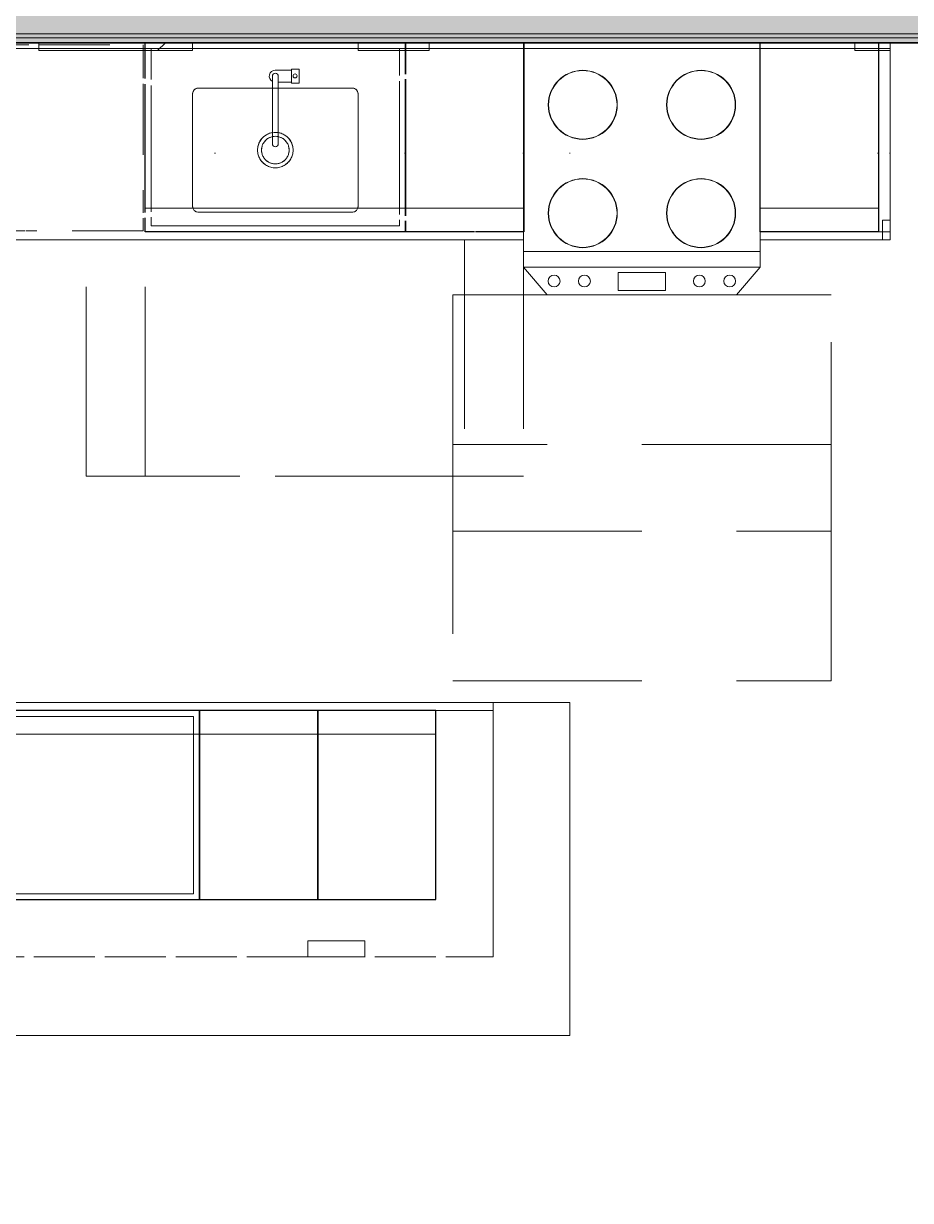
# Model space of a CAD drawing. Header units: inches. Extents: x 6 to 8416, y -388 to 6104.
# Drawn here: x 7503.2 to 7615.7, y 114.5 to 263.9 of the extents above; entities that cross this region are included whole.
import ezdxf

# ---------------------------------------------------------------- set-up
doc = ezdxf.new("R2010")
doc.units = ezdxf.units.IN
doc.header["$MEASUREMENT"] = 0
for name, pattern in [('Dash 1_16_', [48, 24, -24]), ('Dot 1_16_', [24, 0, -24]), ('Hidden 1_16_', [36, 24, -12]), ('Hidden 1_8_', [9, 6, -3]), ('Hidden 3_16_', [13.5, 9, -4.5])]:
    doc.linetypes.add(name, pattern=pattern)
for name, color, linetype, lineweight in [('A-GENM', 13, 'Continuous', 18), ('A-ROOM', 32, 'Continuous', 13), ('A-WALL', 113, 'Continuous', 25), ('A-WALL-PATT', 111, 'Continuous', 35), ('I-WALL', 2, 'Continuous', 25), ('P-SANR-FIXT', 6, 'Continuous', 18), ('Q-CASE', 31, 'Continuous', 18), ('Q-SPCQ', 91, 'Continuous', 18), ('Q-SPCQ-HDLN', 91, 'Hidden 3_16_', 9)]:
    doc.layers.add(name, color=color, linetype=linetype, lineweight=lineweight)

# ---------------------------------------------------------------- blocks, each defined once
blk = doc.blocks.new('GM KT - Type B_S1 - AM - Non-Recessed at Pantry - 30_-2657091-LEVEL 3 - PLAN Copy 1 Copy 1')
at = {"layer": 'A-GENM', "lineweight": 9}
for p, q in [((-120, 0), (-108, 0)), ((-108, -0.75), (-120, -0.75)), ((-120, -0.75), (-108, -0.75)), ((-108, 0), (-88.5, 0)), ((-88.5, -0.75), (-108, -0.75)), ((-108, -0.75), (-88.5, -0.75)), ((-88.5, 0), (-67.5, 0)), ((-67.5, -0.75), (-88.5, -0.75)), ((-88.5, -0.75), (-67.5, -0.75)), ((-67.5, 0), (-58.5, 0)), ((-58.5, -0.75), (-67.5, -0.75)), ((-67.5, -0.75), (-58.5, -0.75)), ((-58.5, 0), (-46.5, 0)), ((-4.5, -0.75), (-58.5, -0.75)), ((-58.5, -0.75), (-4.5, -0.75)), ((-46.5, -0.75), (-46.5, 0)), ((-46.5, 0), (-46.5, -0.75)), ((-46.5, -25), (-46.5, -0.75)), ((-46.5, -0.75), (-46.5, -25)), ((-16.5, 0), (-16.5, -0.75)), ((-16.5, 0), (-4.5, 0)), ((-16.5, -0.75), (-16.5, 0)), ((-16.5, -0.75), (-16.5, -25)), ((-16.5, -25), (-16.5, -0.75)), ((-4.5, 0), (0, 0)), ((0, -0.75), (-4.5, -0.75)), ((-4.5, -0.75), (0, -0.75)), ((0, -0.75), (0, 0)), ((0, 0), (0, -0.75)), ((0, -0.75), (0, 0)), ((0, 0), (0, -0.75)), ((0, -1), (0, -0.75)), ((0, -0.75), (0, -1)), ((0, -22.5), (0, -1)), ((0, -1), (0, -22.5)), ((-87.75, -5.75), (-78.38, -5.75)), ((-78.38, -5.75), (-87.75, -5.75)), ((-78.38, -5.75), (-77.69, -5.75)), ((-77.69, -5.75), (-78.38, -5.75)), ((-77.62, -5.75), (-68.25, -5.75)), ((-68.25, -5.75), (-77.62, -5.75)), ((-88.5, -20.75), (-88.5, -6.5)), ((-88.5, -6.5), (-88.5, -20.75)), ((-67.5, -6.5), (-67.5, -20.75)), ((-67.5, -20.75), (-67.5, -6.5)), ((-68.25, -21.5), (-87.75, -21.5)), ((-87.75, -21.5), (-68.25, -21.5)), ((0, -25), (0, -22.5)), ((0, -22.5), (0, -25)), ((-120, -25), (-46.5, -25)), ((-46.5, -25), (-120, -25)), ((-16.5, -25), (-1, -25)), ((-1, -25), (-16.5, -25)), ((-1, -25), (0, -25)), ((0, -25), (-1, -25))]:
    blk.add_line(p, q, dxfattribs=at)
for centre, start, end in [((-87.75, -6.5), 90, 180), ((-87.75, -6.5), 135, 150), ((-87.75, -6.5), 120, 135), ((-87.75, -6.5), 105, 120), ((-87.75, -6.5), 90, 105), ((-68.25, -6.5), 360, 90), ((-68.25, -6.5), 75, 90), ((-68.25, -6.5), 60, 75), ((-68.25, -6.5), 45, 60), ((-68.25, -6.5), 30, 45), ((-87.75, -6.5), 165, 180), ((-87.75, -6.5), 150, 165), ((-68.25, -6.5), 15, 30), ((-68.25, -6.5), 360, 15), ((-87.75, -20.75), 180, 270), ((-87.75, -20.75), 180, 195), ((-68.25, -20.75), 270, 360), ((-68.25, -20.75), 345, 360), ((-87.75, -20.75), 195, 210), ((-87.75, -20.75), 210, 225), ((-87.75, -20.75), 225, 240), ((-87.75, -20.75), 240, 255), ((-87.75, -20.75), 255, 270), ((-68.25, -20.75), 270, 285), ((-68.25, -20.75), 285, 300), ((-68.25, -20.75), 300, 315), ((-68.25, -20.75), 315, 330), ((-68.25, -20.75), 330, 345)]:
    blk.add_arc(centre, 0.75, start, end, dxfattribs=at)
blk = doc.blocks.new('CW - LW - Filler - Toe Kick - AM - 1 1_2_ W x 24_ D x H-2223889-LEVEL 3 - PLAN Copy 1 Copy 1')
at = {"layer": 'Q-CASE', "lineweight": 9}
for p, q in [((18.24, 0), (18.24, -0.75)), ((18.24, -0.75), (18.24, 0)), ((18.24, 0), (19.74, 0)), ((19.74, 0), (18.24, 0)), ((18.24, 0), (19.74, 0)), ((18.24, -0.75), (18.24, -1)), ((18.24, -1), (18.24, -0.75)), ((18.24, -1), (18.24, -24)), ((18.24, -24), (18.24, -1)), ((19.74, 0), (19.74, -0.75)), ((19.74, -0.75), (19.74, 0)), ((19.74, 0), (19.74, -0.75)), ((19.74, -0.75), (19.74, -1)), ((19.74, -1), (19.74, -0.75)), ((19.74, -0.75), (19.74, -1)), ((19.74, -1), (19.74, -22.5)), ((19.74, -22.5), (19.74, -1)), ((19.74, -1), (19.74, -22.5)), ((19.74, -22.5), (19.74, -24)), ((19.74, -24), (19.74, -22.5)), ((19.74, -22.5), (19.74, -24)), ((18.24, -24), (18.74, -24)), ((18.74, -24), (18.24, -24)), ((18.24, -24), (18.74, -24)), ((18.24, -24), (18.74, -24)), ((18.74, -24), (19.74, -24)), ((19.74, -24), (18.74, -24)), ((18.74, -24), (19.74, -24)), ((18.74, -24), (19.74, -24))]:
    blk.add_line(p, q, dxfattribs=at)
blk = doc.blocks.new('CW - UP - Double Doors - AM - 30_ W x 14_ D x H-2223684-LEVEL 3 - PLAN Copy 1 Copy 1')
at = {"layer": 'Q-CASE', "linetype": 'Dot 1_16_', "lineweight": 9}
for p, q in [((-11.26, 0), (18.74, 0)), ((18.74, -14), (-11.26, -14))]:
    blk.add_line(p, q, dxfattribs=at)
blk = doc.blocks.new('CW - UP - Filler - AM - 1 1_2_ W x 14_ D x H-2223777-LEVEL 3 - PLAN Copy 1 Copy 1')
at = {"layer": 'Q-CASE', "linetype": 'Dot 1_16_', "lineweight": 9}
for p, q in [((17.49, 0), (18.99, 0)), ((18.99, 0), (18.99, -14)), ((18.99, -14), (17.49, -14))]:
    blk.add_line(p, q, dxfattribs=at)
blk = doc.blocks.new('z Nested-Range - z Nested-Range-17858699-LEVEL 3 - PLAN Copy 1 Copy 1')
at = {"layer": 'Q-SPCQ'}
for p, q in [((-12, 32), (-15, 28.5)), ((-15, 28.5), (-12, 32)), ((12, 32), (-12, 32)), ((15, 28.5), (12, 32)), ((12, 32), (15, 28.5)), ((-15, 28.5), (15, 28.5)), ((15, 28.5), (-15, 28.5)), ((-15, 28.5), (-15, 0.75)), ((15, 28.5), (-15, 28.5)), ((-15, 28.5), (15, 28.5)), ((-15, 25), (-15, 28.5)), ((15, 0.75), (15, 28.5)), ((15, 28.5), (15, 25)), ((-15, 26.5), (-15, 25)), ((15, 26.5), (-15, 26.5)), ((-15, 26.5), (15, 26.5)), ((-15, 25), (-15, 26.5)), ((15, 25), (15, 26.5)), ((15, 26.5), (15, 25)), ((-15, 24), (-15, 25)), ((-15, 25), (-15, 24)), ((-15, 24), (-15, 25)), ((-15, 0.75), (-15, 24)), ((-15, 24), (-15, 0.75)), ((-15, 21), (-15, 24)), ((15, 25), (15, 24)), ((15, 24), (15, 25)), ((15, 25), (15, 24)), ((15, 24), (15, 0.75)), ((15, 0.75), (15, 24)), ((15, 24), (15, 21)), ((-15, 0.75), (-15, 21)), ((15, 21), (15, 0.75)), ((-15, 0.75), (-15, 0)), ((-15, 0), (-15, 0.75)), ((-15, 0.75), (-15, 0)), ((-15, 0), (-15, 0.75)), ((15, 0), (-15, 0)), ((-15, 0), (15, 0)), ((15, 0), (-15, 0)), ((15, 0), (15, 0.75)), ((15, 0.75), (15, 0)), ((15, 0), (15, 0.75)), ((15, 0.75), (15, 0))]:
    blk.add_line(p, q, dxfattribs=at)
at = {"layer": 'Q-SPCQ', "lineweight": 9}
for p, q in [((-3, 29.14), (-3, 31.43)), ((-3, 31.43), (3, 31.43)), ((3, 31.43), (3, 29.14)), ((3, 29.14), (-3, 29.14))]:
    blk.add_line(p, q, dxfattribs=at)
for centre in [(-11.14, 30.25), (-7.29, 30.25), (7.29, 30.25), (11.14, 30.25)]:
    blk.add_circle(centre, 0.75, dxfattribs=at)
for centre, radius, start, end in [((-7.5, 21.63), 4.38, 0, 180), ((-7.5, 21.63), 4.37, 0, 180), ((-7.5, 21.63), 4.34, 0, 180), ((-7.5, 21.63), 4.34, 0, 180), ((7.5, 21.63), 4.38, 0, 180), ((7.5, 21.63), 4.37, 0, 180), ((7.5, 21.63), 4.34, 0, 180), ((7.5, 21.63), 4.34, 0, 180), ((-7.5, 21.63), 4.38, 180, 360), ((-7.5, 21.63), 4.37, 180, 0), ((-7.5, 21.63), 4.34, 180, 360), ((-7.5, 21.63), 4.34, 180, 360), ((7.5, 21.63), 4.38, 180, 360), ((7.5, 21.63), 4.37, 180, 0), ((7.5, 21.63), 4.34, 180, 360), ((7.5, 21.63), 4.34, 180, 360), ((-7.5, 7.88), 4.38, 0, 180), ((-7.5, 7.88), 4.37, 0, 180), ((-7.5, 7.88), 4.34, 0, 180), ((-7.5, 7.88), 4.34, 0, 180), ((7.5, 7.88), 4.38, 0, 180), ((7.5, 7.88), 4.37, 0, 180), ((7.5, 7.88), 4.34, 0, 180), ((7.5, 7.88), 4.34, 0, 180), ((-7.5, 7.88), 4.38, 180, 360), ((-7.5, 7.88), 4.37, 180, 0), ((-7.5, 7.88), 4.34, 180, 360), ((-7.5, 7.88), 4.34, 180, 360), ((7.5, 7.88), 4.38, 180, 360), ((7.5, 7.88), 4.37, 180, 0), ((7.5, 7.88), 4.34, 180, 360), ((7.5, 7.88), 4.34, 180, 360)]:
    blk.add_arc(centre, radius, start, end, dxfattribs=at)
blk = doc.blocks.new('z Nested-Clearance-Rectangle-AM - Clearance-2223516-LEVEL 3 - PLAN Copy 1 Copy 1')
at = {"layer": 'A-GENM', "linetype": 'Hidden 1_16_', "lineweight": 9}
for p, q in [((15, 48), (-15, 48)), ((-15, 48), (-15, 0)), ((15, 0), (15, 48)), ((-15, 0), (15, 0))]:
    blk.add_line(p, q, dxfattribs=at)
blk = doc.blocks.new('CW - LW - Single Door _ Drawer - AM - 15_ W x 24_ D x H - 6_ Top Drawer-2223926-LEVEL 3 - PLAN Copy 1 Copy 1')
at = {"layer": 'Q-CASE', "lineweight": 9}
for p, q in [((3.74, 0), (3.74, -0.75)), ((3.74, -0.75), (3.74, 0)), ((3.74, 0), (15.74, 0)), ((15.74, 0), (3.74, 0)), ((15.74, 0), (18.74, 0)), ((18.74, 0), (15.74, 0)), ((18.74, 0), (18.74, -0.75)), ((18.74, -0.75), (18.74, 0)), ((3.74, 0), (3.74, -0.75)), ((3.74, -0.75), (3.74, 0)), ((3.74, 0), (15.74, 0)), ((15.74, 0), (3.74, 0)), ((3.74, -0.75), (3.74, -21)), ((3.74, -21), (3.74, -0.75)), ((3.74, -0.75), (3.74, -24)), ((3.74, -24), (3.74, -0.75)), ((15.74, 0), (18.74, 0)), ((18.74, 0), (15.74, 0)), ((18.74, 0), (18.74, -0.75)), ((18.74, -0.75), (18.74, 0)), ((18.74, -0.75), (18.74, -1)), ((18.74, -1), (18.74, -0.75)), ((18.74, -0.75), (18.74, -1)), ((18.74, -1), (18.74, -0.75)), ((18.74, -1), (18.74, -21)), ((18.74, -21), (18.74, -1)), ((18.74, -1), (18.74, -24)), ((18.74, -24), (18.74, -1)), ((18.74, -21), (3.74, -21)), ((18.74, -21), (3.74, -21)), ((18.74, -24), (3.74, -24)), ((18.74, -24), (3.74, -24)), ((3.74, -24), (18.74, -24))]:
    blk.add_line(p, q, dxfattribs=at)
at = {"layer": 'Q-CASE', "lineweight": 25}
for p, q in [((3.74, -0.75), (3.74, 0)), ((3.74, 0), (15.74, 0)), ((3.74, -24), (3.74, -0.75)), ((15.74, 0), (18.74, 0)), ((18.74, 0), (18.74, -0.75)), ((18.74, -0.75), (18.74, -1)), ((18.74, -1), (18.74, -24)), ((18.74, -24), (3.74, -24))]:
    blk.add_line(p, q, dxfattribs=at)
blk = doc.blocks.new('CW - LW - 4 Drawers - AM - 15_ W x 24_ D x H - 6_ Top Drawer-2223893-LEVEL 3 - PLAN Copy 1 Copy 1')
at = {"layer": 'Q-CASE', "lineweight": 9}
for p, q in [((-21.76, 0), (-21.76, -0.75)), ((-21.76, -0.75), (-21.76, 0)), ((-21.76, 0), (-18.76, 0)), ((-18.76, 0), (-21.76, 0)), ((-18.76, 0), (-6.76, 0)), ((-6.76, 0), (-18.76, 0)), ((-6.76, 0), (-6.76, -0.75)), ((-6.76, -0.75), (-6.76, 0)), ((-21.76, 0), (-21.76, -0.75)), ((-21.76, -0.75), (-21.76, 0)), ((-21.76, 0), (-18.76, 0)), ((-18.76, 0), (-21.76, 0)), ((-21.76, -0.75), (-21.76, -1)), ((-21.76, -1), (-21.76, -0.75)), ((-21.76, -0.75), (-21.76, -1)), ((-21.76, -1), (-21.76, -0.75)), ((-21.76, -1), (-21.76, -3.97)), ((-21.76, -3.97), (-21.76, -1)), ((-21.76, -1), (-21.76, -3.97)), ((-21.76, -3.97), (-21.76, -1)), ((-18.76, 0), (-6.76, 0)), ((-6.76, 0), (-18.76, 0)), ((-6.76, 0), (-6.76, -0.75)), ((-6.76, -0.75), (-6.76, 0)), ((-6.76, -0.75), (-6.76, -21)), ((-6.76, -21), (-6.76, -0.75)), ((-6.76, -0.75), (-6.76, -24)), ((-6.76, -24), (-6.76, -0.75)), ((-21.76, -4.64), (-21.76, -21)), ((-21.76, -21), (-21.76, -4.64)), ((-21.76, -4.64), (-21.76, -21.96)), ((-21.76, -21.96), (-21.76, -4.64)), ((-6.76, -21), (-21.76, -21)), ((-6.76, -21), (-21.76, -21)), ((-21.76, -22.59), (-21.76, -24)), ((-21.76, -24), (-21.76, -22.59)), ((-12.98, -24), (-21.76, -24)), ((-12.98, -24), (-21.76, -24)), ((-21.76, -24), (-12.98, -24)), ((-6.76, -24), (-12.88, -24)), ((-6.76, -24), (-12.88, -24)), ((-12.88, -24), (-6.76, -24))]:
    blk.add_line(p, q, dxfattribs=at)
at = {"layer": 'Q-CASE', "lineweight": 25}
for p, q in [((-21.76, -0.75), (-21.76, 0)), ((-21.76, 0), (-18.76, 0)), ((-21.76, -1), (-21.76, -0.75)), ((-21.76, -3.97), (-21.76, -1)), ((-18.76, 0), (-6.76, 0)), ((-6.76, 0), (-6.76, -0.75)), ((-6.76, -0.75), (-6.76, -24)), ((-21.76, -21.96), (-21.76, -4.64)), ((-21.76, -24), (-21.76, -22.59)), ((-12.98, -24), (-21.76, -24)), ((-6.76, -24), (-12.88, -24))]:
    blk.add_line(p, q, dxfattribs=at)
blk = doc.blocks.new('CW - LW - Double Doors _ Apron - AM - 33_ W x 24_ D x H - 6_ Apron-2223778-LEVEL 3 - PLAN Copy 1 Copy 1')
at = {"layer": 'Q-CASE', "lineweight": 9}
for p, q in [((-15.76, 0), (-15.76, -0.75)), ((-15.76, -0.75), (-15.76, 0)), ((-15.76, 0), (-9.76, 0)), ((-9.76, 0), (-15.76, 0)), ((-9.76, 0), (11.24, 0)), ((11.24, 0), (-9.76, 0)), ((11.24, 0), (17.24, 0)), ((17.24, 0), (11.24, 0)), ((17.24, 0), (17.24, -0.75)), ((17.24, -0.75), (17.24, 0)), ((-15.76, 0), (-15.76, -0.75)), ((-15.76, -0.75), (-15.76, 0)), ((-15.76, 0), (-9.76, 0)), ((-9.76, 0), (-15.76, 0)), ((-15.76, -0.75), (-15.76, -1)), ((-15.76, -1), (-15.76, -0.75)), ((-15.76, -0.75), (-15.76, -1)), ((-15.76, -1), (-15.76, -0.75)), ((-15.76, -1), (-15.76, -4.55)), ((-15.76, -4.55), (-15.76, -1)), ((-15.76, -1), (-15.76, -4.55)), ((-15.76, -4.55), (-15.76, -1)), ((-15.01, -0.75), (-9.76, -0.75)), ((-15.01, -1), (-15.01, -0.75)), ((-9.76, -0.75), (-15.01, -0.75)), ((-15.01, -0.75), (-15.01, -1)), ((-15.01, -4.68), (-15.01, -1)), ((-15.01, -1), (-15.01, -4.68)), ((-9.76, 0), (11.24, 0)), ((11.24, 0), (-9.76, 0)), ((-9.76, -0.75), (11.24, -0.75)), ((11.24, -0.75), (-9.76, -0.75)), ((11.24, 0), (17.24, 0)), ((17.24, 0), (11.24, 0)), ((11.24, -0.75), (16.49, -0.75)), ((16.49, -0.75), (11.24, -0.75)), ((16.49, -0.75), (16.49, -1)), ((16.49, -1), (16.49, -0.75)), ((16.49, -1), (16.49, -4.16)), ((16.49, -4.16), (16.49, -1)), ((17.24, 0), (17.24, -0.75)), ((17.24, -0.75), (17.24, 0)), ((17.24, -0.75), (17.24, -1)), ((17.24, -1), (17.24, -0.75)), ((17.24, -0.75), (17.24, -1)), ((17.24, -1), (17.24, -0.75)), ((17.24, -1), (17.24, -3.97)), ((17.24, -3.97), (17.24, -1)), ((17.24, -1), (17.24, -3.97)), ((17.24, -3.97), (17.24, -1)), ((-15.76, -5.26), (-15.76, -21.56)), ((-15.76, -21.56), (-15.76, -5.26)), ((-15.76, -5.26), (-15.76, -21)), ((-15.76, -21), (-15.76, -5.26)), ((-15.01, -21.46), (-15.01, -5.42)), ((-15.01, -5.42), (-15.01, -21.46)), ((16.49, -4.88), (16.49, -21.81)), ((16.49, -21.81), (16.49, -4.88)), ((17.24, -4.64), (17.24, -21.96)), ((17.24, -21.96), (17.24, -4.64)), ((17.24, -4.64), (17.24, -21)), ((17.24, -21), (17.24, -4.64)), ((-15.76, -22.23), (-15.76, -24)), ((-15.76, -24), (-15.76, -22.23)), ((-9.71, -21), (-15.67, -21)), ((-9.71, -21), (-15.67, -21)), ((-15.01, -23.25), (-15.01, -22.15)), ((-15.01, -22.15), (-15.01, -23.25)), ((11.19, -21), (-9.71, -21)), ((11.19, -21), (-9.71, -21)), ((17.14, -21), (11.19, -21)), ((17.14, -21), (11.19, -21)), ((16.49, -23.25), (-15.01, -23.25)), ((-15.01, -23.25), (16.49, -23.25)), ((16.49, -22.47), (16.49, -23.25)), ((16.49, -23.25), (16.49, -22.47)), ((17.24, -22.59), (17.24, -24)), ((17.24, -24), (17.24, -22.59)), ((17.24, -24), (-15.76, -24)), ((17.24, -24), (-15.76, -24)), ((-15.76, -24), (17.24, -24))]:
    blk.add_line(p, q, dxfattribs=at)
at = {"layer": 'Q-CASE', "lineweight": 25}
for p, q in [((-15.76, -0.75), (-15.76, 0)), ((-15.76, 0), (-9.76, 0)), ((-15.76, -1), (-15.76, -0.75)), ((-15.76, -4.55), (-15.76, -1)), ((-9.76, 0), (11.24, 0)), ((11.24, 0), (17.24, 0)), ((17.24, 0), (17.24, -0.75)), ((17.24, -0.75), (17.24, -1)), ((17.24, -1), (17.24, -3.97)), ((-15.76, -21.56), (-15.76, -5.26)), ((17.24, -4.64), (17.24, -21.96)), ((-15.76, -24), (-15.76, -22.23)), ((17.24, -22.59), (17.24, -24)), ((17.24, -24), (-15.76, -24))]:
    blk.add_line(p, q, dxfattribs=at)
blk = doc.blocks.new('CW - UP - Single Door - AM - 15_ W x 14_ D x H-5099647-LEVEL 3 - PLAN Copy 1 Copy 1')
at = {"layer": 'Q-CASE', "linetype": 'Dot 1_16_', "lineweight": 9}
for p, q in [((3.74, 0), (18.74, 0)), ((18.74, -14), (3.74, -14))]:
    blk.add_line(p, q, dxfattribs=at)
blk = doc.blocks.new('CW - UP - Single Door - AM - 15_ W x 14_ D x H-5099638-LEVEL 3 - PLAN Copy 1 Copy 1')
at = {"layer": 'Q-CASE', "linetype": 'Dot 1_16_', "lineweight": 9}
for p, q in [((3.74, 0), (18.74, 0)), ((18.74, -14), (3.74, -14))]:
    blk.add_line(p, q, dxfattribs=at)
blk = doc.blocks.new('CW - UP - Single Door - AM - 24_ W x 14_ D x H-5099649-LEVEL 3 - PLAN Copy 1 Copy 1')
at = {"layer": 'Q-CASE', "linetype": 'Dot 1_16_', "lineweight": 9}
for p, q in [((-5.26, 0), (18.74, 0)), ((18.74, -14), (-5.26, -14))]:
    blk.add_line(p, q, dxfattribs=at)
blk = doc.blocks.new('PL KT Sink-Single Bowl-Unit-AM - Under Mnt_ Cntr_Cntr_ 21_ L x 15 3_4_ W x 7 1_2_ D-2223905-LEVEL 3 - PLAN Copy 1 Copy 1')
at = {"layer": 'P-SANR-FIXT', "lineweight": 9}
for radius, start, end in [(2.25, 99.683453, 180), (2.25, 120, 135), (2.25, 105, 120), (2.25, 99.683453, 105), (2.25, 90, 96.1813645), (2.25, 90, 96.1813645), (2.25, 80.316547, 90), (2.25, 80.316547, 90), (2.25, 360, 80.316547), (2.25, 75, 80.316547), (2.25, 60, 75), (2.25, 45, 60), (2.25, 165, 180), (2.25, 150, 165), (2.25, 135, 150), (1.75, 105, 180), (1.75, 165, 180), (1.75, 150, 165), (1.75, 135, 150), (1.75, 120, 135), (1.75, 105, 120), (1.75, 90, 99.5645611), (1.75, 90, 99.5645611), (1.75, 77.5498462, 90), (1.75, 77.5498462, 90), (1.75, 0, 75), (1.75, 60, 75), (1.75, 45, 60), (1.75, 30, 45), (1.75, 15, 30), (2.25, 30, 45), (1.75, 0, 15), (2.25, 15, 30), (2.25, 0, 15), (2.25, 180, 360), (2.25, 180, 195), (2.25, 195, 210), (1.75, 180, 0), (1.75, 180, 195), (1.75, 195, 210), (1.75, 210, 225), (1.75, 315, 330), (1.75, 330, 345), (1.75, 345, 360), (2.25, 330, 345), (2.25, 345, 360), (2.25, 210, 225), (2.25, 225, 240), (1.75, 225, 240), (2.25, 240, 255), (1.75, 240, 255), (2.25, 255, 270), (1.75, 255, 270), (1.75, 270, 285), (2.25, 270, 285), (1.75, 285, 300), (2.25, 285, 300), (1.75, 300, 315), (2.25, 300, 315), (2.25, 315, 330)]:
    blk.add_arc((0, -1.90625), radius, start, end, dxfattribs=at)
blk = doc.blocks.new('GM Outlet Zone-AM - GM Outlet Zone-AM-2223798-LEVEL 3 - PLAN Copy 1 Copy 1')
at = {"layer": 'A-GENM', "lineweight": 9}
h = blk.add_hatch(dxfattribs=at)
h.set_pattern_fill('FP_50', color=256, style=0, pattern_type=2)
h.set_pattern_definition([(45, (-3387.625, -261.436), (-33.9411, 33.9411), [])])
h.paths.add_polyline_path([(9.75, -1), (9.75, 0), (-9.75, 0), (-9.75, -1), (-0.84, -1)])
at = {"layer": 'A-GENM', "linetype": 'Dash 1_16_', "lineweight": 9}
for p, q in [((-9.75, -0.75), (-9.75, 0)), ((-9.75, 0), (-9.75, -1)), ((-9.75, -1), (-9.75, -0.75)), ((-9.75, -1), (9.75, -1)), ((9.75, -1), (-9.75, -1)), ((9.75, 0), (9.75, -0.75)), ((9.75, 0), (9.75, -1)), ((9.75, -0.75), (9.75, -1))]:
    blk.add_line(p, q, dxfattribs=at)
blk = doc.blocks.new('GM Outlet Zone-AM - GM Outlet Zone-AM-2244077-LEVEL 3 - PLAN Copy 1 Copy 1')
at = {"layer": 'A-GENM', "linetype": 'Dash 1_16_', "lineweight": 9}
for p, q in [((-4.5, -0.75), (-4.5, 0)), ((-4.5, 0), (-4.5, -1)), ((-4.5, -1), (-4.5, -0.75)), ((-4.5, -1), (4.5, -1)), ((4.5, -1), (-4.5, -1)), ((4.5, 0), (4.5, -0.75)), ((4.5, 0), (4.5, -1)), ((4.5, -0.75), (4.5, -1))]:
    blk.add_line(p, q, dxfattribs=at)
blk = doc.blocks.new('GM Outlet Zone-AM - GM Outlet Zone-AM-2224002-LEVEL 3 - PLAN Copy 1 Copy 1')
at = {"layer": 'A-GENM', "linetype": 'Dash 1_16_', "lineweight": 9}
for p, q in [((-2.25, -0.75), (-2.25, 0)), ((-2.25, 0), (-2.25, -1)), ((-2.25, -1), (-2.25, -0.75)), ((-2.25, -1), (2.25, -1)), ((2.25, -1), (-2.25, -1)), ((2.25, 0), (2.25, -0.75)), ((2.25, 0), (2.25, -1)), ((2.25, -0.75), (2.25, -1))]:
    blk.add_line(p, q, dxfattribs=at)
blk = doc.blocks.new('GM Outlet Zone-AM - GM Outlet Zone-AM-2223903-LEVEL 3 - PLAN Copy 1 Copy 1')
at = {"layer": 'A-GENM', "linetype": 'Dash 1_16_', "lineweight": 9}
for p, q in [((-1.25, 0), (1.25, 0)), ((1.25, 0), (-1.25, 0)), ((-1.25, -1), (-1.25, 0)), ((-1.25, 0), (-1.25, -1)), ((-1.25, -1), (1.25, -1)), ((1.25, -1), (-1.25, -1)), ((1.25, 0), (1.25, -1)), ((1.25, 0), (1.25, -1))]:
    blk.add_line(p, q, dxfattribs=at)
blk = doc.blocks.new('z Nested-Clearance-Rectangle-AM - Clearance-1978794-LEVEL 3 - PLAN Copy 1 Copy 1')
at = {"layer": 'A-GENM', "linetype": 'Hidden 1_16_', "lineweight": 9}
for p, q in [((-15, -48), (-15, 0)), ((-15, 0), (15, 0)), ((15, 0), (15, -48)), ((15, -48), (-15, -48))]:
    blk.add_line(p, q, dxfattribs=at)
blk = doc.blocks.new('z Nested-Dishwasher-AM - DW-1978611-LEVEL 3 - PLAN Copy 1 Copy 1')
at = {"layer": 'Q-SPCQ-HDLN'}
for p, q in [((-11.75, -0.25), (-1.5, -0.25)), ((-11.75, -0.75), (-11.75, -0.36)), ((-11.75, -23.87), (-11.75, -0.75)), ((-1.5, -0.25), (11.75, -0.25)), ((11.75, -0.25), (11.75, -0.75)), ((11.75, -0.75), (11.75, -1)), ((11.75, -1), (11.75, -4.5)), ((11.75, -5.21), (11.75, -21.59)), ((11.75, -22.26), (11.75, -23.87)), ((-3.27, -23.87), (-11.58, -23.87)), ((11.75, -23.87), (-3.13, -23.87))]:
    blk.add_line(p, q, dxfattribs=at)
blk = doc.blocks.new('z Nested-Clearance-Plumbing-AM - Clearance-2223332-LEVEL 3 - PLAN Copy 1 Copy 1')
at = {"layer": 'A-GENM', "linetype": 'Hidden 1_16_', "lineweight": 9}
for p, q in [((-15, -48), (-15, 0)), ((-15, 0), (15, 0)), ((15, 0), (15, -48)), ((15, -48), (-15, -48))]:
    blk.add_line(p, q, dxfattribs=at)
blk = doc.blocks.new('z Nested-Faucet-Gooseneck-AM - z Nested-Faucet-Gooseneck-AM-2223697-LEVEL 3 - PLAN Copy 1 Copy 1')
at = {"layer": 'P-SANR-FIXT', "lineweight": 9}
for p, q in [((2.05, 0.77), (0, 0.77)), ((3.02, 0.89), (2.05, 0.89)), ((2.05, 0.89), (2.05, 0.77)), ((2.05, 0.77), (2.05, -0.77)), ((3.02, -0.89), (3.02, 0.89)), ((-0.38, -0.67), (-0.38, 0)), ((-0.38, -0.67), (-0.38, -8.57)), ((0.38, -0.77), (0.38, 0)), ((0.38, -8.57), (0.38, -0.77)), ((0.38, -0.77), (2.05, -0.77)), ((2.05, -0.77), (2.05, -0.89)), ((2.05, -0.89), (3.02, -0.89))]:
    blk.add_line(p, q, dxfattribs=at)
blk.add_circle((2.5, 0.04), 0.25, dxfattribs=at)
for centre, radius, start, end in [((0, 0), 0.769, 90, 240.7181), ((0, 0), 0.376, 0, 180), ((0, -8.57), 0.376, 180, 360)]:
    blk.add_arc(centre, radius, start, end, dxfattribs=at)
blk = doc.blocks.new('CW - UP - Double Doors - AM - 33_ W x 14_ D x H-11109107-LEVEL 3 - PLAN Copy 1 Copy 1')
at = {"layer": 'Q-CASE', "linetype": 'Dot 1_16_', "lineweight": 9}
for p, q in [((-14.26, 0), (18.74, 0)), ((18.74, -14), (-14.26, -14))]:
    blk.add_line(p, q, dxfattribs=at)
blk = doc.blocks.new('GM IS - Type B_7 - AM - Non-Recessed at Panel - 60-3_4_ Counter to Counter-V1020-LEVEL 3 - PLAN Copy 1 Copy 1')
at = {"layer": 'A-GENM', "lineweight": 9}
for p, q in [((-19.5, 128), (-132.5, 128)), ((-132.5, 128), (-132.5, 85.75)), ((-132.5, 85.75), (-132.5, 128)), ((-132.5, 128), (-19.5, 128)), ((-132.5, 85.75), (-19.5, 85.75)), ((-19.5, 85.75), (-132.5, 85.75))]:
    blk.add_line(p, q, dxfattribs=at)
at = {"layer": 'A-GENM', "linetype": 'Hidden 1_8_', "lineweight": 9}
for p, q in [((-19.5, 118), (-122.75, 118)), ((-122.75, 118), (-122.75, 88.75)), ((-122.75, 88.75), (-122.75, 118)), ((-122.75, 118), (-106.5, 118)), ((-19.5, 118), (-122.75, 118)), ((-122.75, 118), (-122.75, 85.75)), ((-106.5, 118), (-99.25, 118)), ((-99.25, 118), (-19.5, 118)), ((-115.5, 86.75), (-115.5, 110.75)), ((-115.5, 110.75), (-19.5, 110.75)), ((-19.5, 110.75), (-115.5, 110.75)), ((-115.5, 110.75), (-115.5, 89.78)), ((-115.5, 110.75), (-19.5, 110.75)), ((-115.5, 110.75), (-115.5, 85.88)), ((-115.5, 89.75), (-115.5, 86.75)), ((-122.75, 88.75), (-122.75, 86.75)), ((-122.75, 86.75), (-122.75, 88.75)), ((-122.75, 86.75), (-115.5, 86.75)), ((-115.5, 86.75), (-122.75, 86.75))]:
    blk.add_line(p, q, dxfattribs=at)
blk = doc.blocks.new('CW - LW - Double Doors _ Apron - AM - 36_ W x 24_ D x H - 6_ Apron-7555786-LEVEL 3 - PLAN Copy 1 Copy 1')
at = {"layer": 'Q-CASE', "lineweight": 9}
for p, q in [((-17.26, 0), (-17.26, 24)), ((-17.26, 24), (-17.26, 0)), ((-17.26, 24), (18.74, 24)), ((-17.26, 24), (18.74, 24)), ((-17.26, 24), (18.74, 24)), ((18.74, 0), (18.74, 24)), ((18.74, 24), (18.74, 0)), ((-16.51, 0.75), (-16.51, 23.25)), ((-16.51, 23.25), (17.99, 23.25)), ((17.99, 23.25), (-16.51, 23.25)), ((-16.51, 23.25), (-16.51, 0.75)), ((17.99, 23.25), (17.99, 0.75)), ((17.99, 0.75), (17.99, 23.25)), ((-17.26, 0), (-17.26, 21)), ((-17.26, 21), (-17.26, 0)), ((-17.17, 21), (18.64, 21)), ((-17.17, 21), (18.64, 21)), ((18.74, 0), (18.74, 21)), ((18.74, 21), (18.74, 0)), ((18.74, 0), (-17.26, 0)), ((-17.26, 0), (18.74, 0)), ((17.99, 0.75), (-16.51, 0.75)), ((-16.51, 0.75), (17.99, 0.75)), ((18.74, 0), (-17.26, 0)), ((-17.26, 0), (18.74, 0))]:
    blk.add_line(p, q, dxfattribs=at)
at = {"layer": 'Q-CASE', "lineweight": 25}
for p, q in [((18.74, 24), (-17.26, 24)), ((-17.26, 24), (-17.26, 0)), ((18.74, 0), (18.74, 24)), ((-17.26, 0), (18.74, 0))]:
    blk.add_line(p, q, dxfattribs=at)
blk = doc.blocks.new('GM Outlet Zone-AM - GM Outlet Zone-AM-V1021-LEVEL 3 - PLAN Copy 1 Copy 1')
at = {"layer": 'A-GENM', "linetype": 'Dash 1_16_', "lineweight": 9}
for p, q in [((-3.62, 2), (3.63, 2)), ((3.63, 2), (-3.62, 2)), ((-3.62, 0), (-3.62, 2)), ((-3.62, 2), (-3.62, 0)), ((3.63, 2), (3.63, 0)), ((3.63, 2), (3.63, 0)), ((-3.62, 0), (3.63, 0)), ((3.63, 0), (-3.62, 0))]:
    blk.add_line(p, q, dxfattribs=at)
blk = doc.blocks.new('CW - LW - 4 Drawers - AM - 15_ W x 24_ D x H - 6_ Top Drawer-V798-LEVEL 3 - PLAN Copy 1 Copy 1')
at = {"layer": 'Q-CASE', "lineweight": 9}
for p, q in [((-21.76, 0), (-21.76, 24)), ((-21.76, 24), (-21.76, 0)), ((-21.76, 24), (-6.76, 24)), ((-21.76, 24), (-6.76, 24)), ((-21.76, 24), (-6.76, 24)), ((-6.76, 0), (-6.76, 24)), ((-6.76, 24), (-6.76, 0)), ((-21.76, 0), (-21.76, 21)), ((-21.76, 21), (-21.76, 0)), ((-21.76, 21), (-6.76, 21)), ((-21.76, 21), (-6.76, 21)), ((-6.76, 0), (-6.76, 21)), ((-6.76, 21), (-6.76, 0)), ((-6.76, 0), (-21.76, 0)), ((-21.76, 0), (-6.76, 0)), ((-6.76, 0), (-21.76, 0)), ((-21.76, 0), (-6.76, 0))]:
    blk.add_line(p, q, dxfattribs=at)
at = {"layer": 'Q-CASE', "lineweight": 25}
for p, q in [((-6.76, 24), (-21.76, 24)), ((-21.76, 24), (-21.76, 0)), ((-6.76, 0), (-6.76, 24)), ((-21.76, 0), (-6.76, 0))]:
    blk.add_line(p, q, dxfattribs=at)

msp = doc.modelspace()

# ---------------------------------------------------------------- hatches: boundary and pattern name
at = {"layer": 'A-WALL-PATT'}
h = msp.add_hatch(color=10, dxfattribs=at)
h.paths.add_polyline_path([(7682.78303685, 262.06077679), (7704.29033733, 262.06077679), (7704.29033733, 262.56077679), (7679.66533733, 262.56077679), (7679.66533733, 262.06077679)])
h.paths.add_polyline_path([(7581.55553685, 262.06077679), (7643.66533733, 262.06077679), (7643.66533733, 262.56077679), (7228.79033733, 262.56077679), (7228.79033733, 262.06077679), (7564.68428685, 262.06077679)])
h.paths.add_polyline_path([(7216.79033733, 262.06077679), (7216.79033733, 262.56077679), (7095.04033733, 262.56077679), (7095.04033733, 262.06077679), (7216.16533733, 262.06077679)])
h = msp.add_hatch(color=10, dxfattribs=at)
h.paths.add_polyline_path([(7547.81303685, 261.43577679), (7643.66533733, 261.43577679), (7643.66533733, 262.06077679), (7229.41533733, 262.06077679), (7229.41533733, 261.43577679), (7530.94178685, 261.43577679)])
h.paths.add_polyline_path([(7704.29033733, 261.43577679), (7704.91533733, 261.43577679), (7704.91533733, 261.93577679), (7679.66533733, 262.06077679), (7679.66533733, 261.43577679), (7703.79033733, 261.43577679)])
h.paths.add_polyline_path([(7210.38803685, 261.43577679), (7216.16533733, 261.43577679), (7216.16533733, 262.06077679), (7095.66533733, 262.06077679), (7095.66533733, 261.43577679), (7193.51678685, 261.43577679)])
at = {"layer": 'I-WALL'}
h = msp.add_hatch(color=10, dxfattribs=at)
h.paths.add_polyline_path([(7703.79033733, 262.56077679), (7703.79033733, 268.06077679), (7679.66533733, 268.06077679), (7679.66533733, 262.56077679), (7699.65428685, 262.56077679)])
h.paths.add_polyline_path([(7581.55553685, 262.56077679), (7643.66533733, 262.56077679), (7643.66533733, 268.06077679), (7557.41533733, 268.06077679), (7557.41533733, 265.18577679), (7549.91533733, 265.18577679), (7549.91533733, 268.06077679), (7094.41533733, 267.93577679), (7094.41533733, 262.56077679), (7564.68428685, 262.56077679)])

# ---------------------------------------------------------------- linework, layer by layer
at = {"layer": 'A-ROOM', "lineweight": 9, "flags": 128}
msp.add_lwpolyline([(7989.54033733, -23.18922321), (7989.54033733, 261.93577679), (7862.66533733, 261.93577679), (7701.04033733, 261.93577679), (7701.04033733, 261.43577679), (7581.79033733, 261.43577679), (7352.04033733, 261.43577679), (7344.04033733, 261.43577679), (7229.41533733, 261.43577679), (7229.41533733, 152.43577679), (7227.41533733, 152.43577679), (7227.41533733, -23.18922321), (7597.72783733, -23.18922321), (7615.72783733, -23.18922321)], close=True, dxfattribs=at)
at = {"layer": 'A-WALL', "lineweight": 9}
for p, q in [((7228.79033733, 262.56077679), (7643.66533733, 262.56077679)), ((7228.79033733, 262.06077679), (7643.66533733, 262.06077679))]:
    msp.add_line(p, q, dxfattribs=at)
at = {"layer": 'I-WALL', "lineweight": 35}
msp.add_line((7643.66533733, 261.43577679), (7294.79033733, 261.43577679), dxfattribs=at)

# ---------------------------------------------------------------- block references
at = {"layer": 'A-GENM', "lineweight": 9}
msp.add_blockref('GM KT - Type B_S1 - AM - Non-Recessed at Pantry - 30_-2657091-LEVEL 3 - PLAN Copy 1 Copy 1', (7613.16533733, 261.43577679), dxfattribs=at)
at = {"layer": 'A-GENM'}
for name, p in [('GM Outlet Zone-AM - GM Outlet Zone-AM-2223798-LEVEL 3 - PLAN Copy 1 Copy 1', (7514.91533733, 261.43577679)), ('GM Outlet Zone-AM - GM Outlet Zone-AM-2244077-LEVEL 3 - PLAN Copy 1 Copy 1', (7550.16533733, 261.43577679)), ('GM Outlet Zone-AM - GM Outlet Zone-AM-2224002-LEVEL 3 - PLAN Copy 1 Copy 1', (7610.91533733, 261.43577679))]:
    msp.add_blockref(name, p, dxfattribs=at)
for name, p, rotation in [('GM Outlet Zone-AM - GM Outlet Zone-AM-2223903-LEVEL 3 - PLAN Copy 1 Copy 1', (7613.16533733, 237.68577679), 269.9999999999986), ('GM Outlet Zone-AM - GM Outlet Zone-AM-V1021-LEVEL 3 - PLAN Copy 1 Copy 1', (7542.91533733, 147.43577679), 180)]:
    msp.add_blockref(name, p, dxfattribs=dict(at, rotation=rotation))
at = {"layer": 'A-GENM', "linetype": 'Hidden 1_16_', "lineweight": 9}
for name, p, rotation in [('z Nested-Clearance-Plumbing-AM - Clearance-2223332-LEVEL 3 - PLAN Copy 1 Copy 1', (7511.16533733, 221.43577679), 89.99999999999818), ('z Nested-Clearance-Rectangle-AM - Clearance-1978794-LEVEL 3 - PLAN Copy 1 Copy 1', (7518.66533733, 221.43577679), 89.99999999999842), ('z Nested-Clearance-Rectangle-AM - Clearance-2223516-LEVEL 3 - PLAN Copy 1 Copy 1', (7605.66533733, 214.43577679), 89.99999999999865), ('z Nested-Clearance-Rectangle-AM - Clearance-2223516-LEVEL 3 - PLAN Copy 1 Copy 1', (7605.66533733, 195.43577679), 89.99999999999865)]:
    msp.add_blockref(name, p, dxfattribs=dict(at, rotation=rotation))
at = {"layer": 'A-GENM', "linetype": 'Hidden 1_8_', "lineweight": 9, "rotation": 180}
msp.add_blockref('GM IS - Type B_7 - AM - Non-Recessed at Panel - 60-3_4_ Counter to Counter-V1020-LEVEL 3 - PLAN Copy 1 Copy 1', (7440.04033733, 263.43577679), dxfattribs=at)
at = {"layer": 'P-SANR-FIXT'}
for name, p in [('z Nested-Faucet-Gooseneck-AM - z Nested-Faucet-Gooseneck-AM-2223697-LEVEL 3 - PLAN Copy 1 Copy 1', (7535.16533733, 257.18577679)), ('PL KT Sink-Single Bowl-Unit-AM - Under Mnt_ Cntr_Cntr_ 21_ L x 15 3_4_ W x 7 1_2_ D-2223905-LEVEL 3 - PLAN Copy 1 Copy 1', (7535.16533733, 249.71702679))]:
    msp.add_blockref(name, p, dxfattribs=at)
at = {"layer": 'Q-CASE'}
for name, p in [('CW - UP - Single Door - AM - 24_ W x 14_ D x H-5099649-LEVEL 3 - PLAN Copy 1 Copy 1', (7499.92763241, 261.43577679)), ('CW - LW - Double Doors _ Apron - AM - 33_ W x 24_ D x H - 6_ Apron-2223778-LEVEL 3 - PLAN Copy 1 Copy 1', (7534.42763241, 261.43577679)), ('CW - UP - Double Doors - AM - 33_ W x 14_ D x H-11109107-LEVEL 3 - PLAN Copy 1 Copy 1', (7532.92763241, 261.43577679)), ('CW - LW - 4 Drawers - AM - 15_ W x 24_ D x H - 6_ Top Drawer-2223893-LEVEL 3 - PLAN Copy 1 Copy 1', (7573.42763241, 261.43577679)), ('CW - UP - Single Door - AM - 15_ W x 14_ D x H-5099638-LEVEL 3 - PLAN Copy 1 Copy 1', (7547.92763241, 261.43577679)), ('CW - UP - Double Doors - AM - 30_ W x 14_ D x H-2223684-LEVEL 3 - PLAN Copy 1 Copy 1', (7577.92763241, 261.43577679)), ('CW - LW - Single Door _ Drawer - AM - 15_ W x 24_ D x H - 6_ Top Drawer-2223926-LEVEL 3 - PLAN Copy 1 Copy 1', (7592.92763241, 261.43577679)), ('CW - UP - Single Door - AM - 15_ W x 14_ D x H-5099647-LEVEL 3 - PLAN Copy 1 Copy 1', (7592.92763241, 261.43577679)), ('CW - LW - Filler - Toe Kick - AM - 1 1_2_ W x 24_ D x H-2223889-LEVEL 3 - PLAN Copy 1 Copy 1', (7593.42763241, 261.43577679)), ('CW - UP - Filler - AM - 1 1_2_ W x 14_ D x H-2223777-LEVEL 3 - PLAN Copy 1 Copy 1', (7594.17763241, 261.43577679)), ('CW - LW - Double Doors _ Apron - AM - 36_ W x 24_ D x H - 6_ Apron-7555786-LEVEL 3 - PLAN Copy 1 Copy 1', (7506.80263241, 152.68577679)), ('CW - LW - 4 Drawers - AM - 15_ W x 24_ D x H - 6_ Top Drawer-V798-LEVEL 3 - PLAN Copy 1 Copy 1', (7547.30263241, 152.68577679)), ('CW - LW - 4 Drawers - AM - 15_ W x 24_ D x H - 6_ Top Drawer-V798-LEVEL 3 - PLAN Copy 1 Copy 1', (7562.30263241, 152.68577679))]:
    msp.add_blockref(name, p, dxfattribs=at)
at = {"layer": 'Q-SPCQ', "rotation": 180}
msp.add_blockref('z Nested-Range - z Nested-Range-17858699-LEVEL 3 - PLAN Copy 1 Copy 1', (7581.66533733, 261.43577679), dxfattribs=at)
at = {"layer": 'Q-SPCQ'}
msp.add_blockref('z Nested-Dishwasher-AM - DW-1978611-LEVEL 3 - PLAN Copy 1 Copy 1', (7506.66533733, 261.43577679), dxfattribs=at)

doc.saveas('drawing.dxf')
